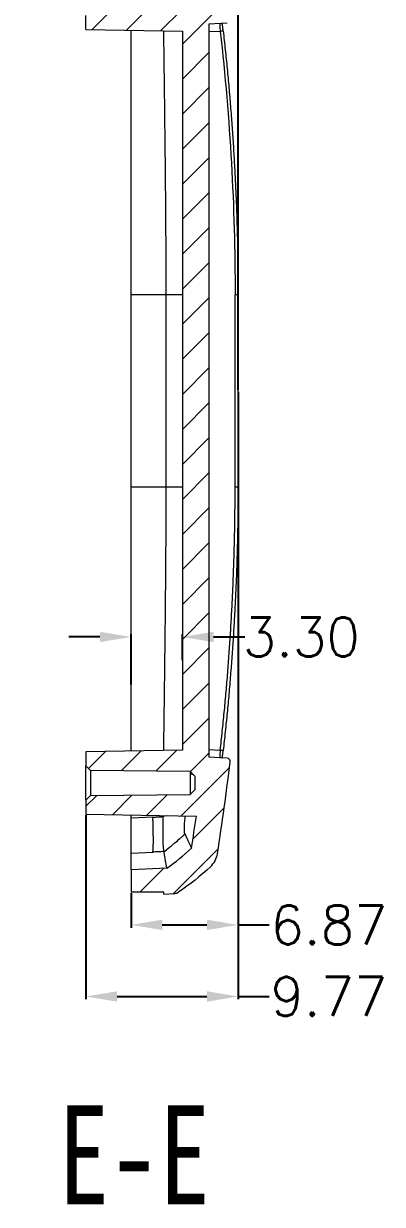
# Model space of a CAD drawing. Header units: inches. Extents: x 1127 to 2406, y 573 to 922.
# Drawn here: x 1640.1 to 1663.2, y 653.2 to 728.9 of the extents above; entities that cross this region are included whole.
import ezdxf

# ---------------------------------------------------------------- set-up
doc = ezdxf.new("R2010")
doc.units = ezdxf.units.IN
doc.styles.add('SLDTEXTSTYLE0', font='TXT', dxfattribs={"width": 0.75})
doc.styles.get("Standard").update_dxf_attribs({"font": 'txt', "bigfont": 'gbcbig.shx'})
doc.dimstyles.new('2.5', dxfattribs={"dimtxt": 2.5, "dimasz": 2, "dimexe": 0.18, "dimexo": 0.0625, "dimgap": 0.09, "dimtad": 0, "dimtih": 1, "dimtoh": 1, "dimzin": 0, "dimdsep": 46, "dimtxsty": 'Standard', "dimcen": 2, "dimadec": 0, "dimazin": 0, "dimtfac": 1, "dimtofl": 0, "dimtmove": 0, "dimatfit": 3, "dimfxl": 1, "dimtolj": 1, "dimtzin": 0, "dimarcsym": 0})

# ---------------------------------------------------------------- blocks, each defined once
blk = doc.blocks.new('*D129')
at = {"color": 0, "lineweight": -2}
for p, q in [((1642.14, 749.638), (1640.14, 749.638)), ((1644.14, 732.161), (1644.14, 749.818)), ((1653.909, 705.461), (1653.909, 749.818)), ((1655.909, 749.638), (1657.909, 749.638))]:
    blk.add_line(p, q, dxfattribs=at)
at = {"color": 0}
for points in [[(1642.14, 749.971), (1642.14, 749.304), (1644.14, 749.638)], [(1655.909, 749.971), (1655.909, 749.304), (1653.909, 749.638)]]:
    blk.add_solid(points, dxfattribs=at)
at = {"layer": 'Defpoints', "color": 0}
for p in [(1653.909, 749.638), (1644.14, 732.098), (1653.909, 705.398)]:
    blk.add_point(p, dxfattribs=at)
at = {"color": 0, "insert": (1649.025, 749.638), "char_height": 2.5, "attachment_point": 5}
blk.add_mtext('\\A1;9.77', dxfattribs=at)
blk = doc.blocks.new('*D130')
at = {"color": 0, "lineweight": -2}
for p, q in [((1647.236, 743.932), (1647.236, 746.311)), ((1649.236, 746.131), (1651.909, 746.131)), ((1653.909, 711.611), (1653.909, 746.311)), ((1653.909, 746.131), (1655.909, 746.131))]:
    blk.add_line(p, q, dxfattribs=at)
at = {"color": 0}
for points in [[(1649.236, 746.464), (1649.236, 745.798), (1647.236, 746.131)], [(1651.909, 746.464), (1651.909, 745.798), (1653.909, 746.131)]]:
    blk.add_solid(points, dxfattribs=at)
at = {"layer": 'Defpoints', "color": 0}
for p in [(1653.909, 746.131), (1647.236, 743.87), (1653.909, 711.548)]:
    blk.add_point(p, dxfattribs=at)
at = {"color": 0, "insert": (1659.749, 746.131), "char_height": 2.5, "attachment_point": 5}
blk.add_mtext('\\A1;6.67', dxfattribs=at)
blk = doc.blocks.new('*D131')
at = {"color": 0, "lineweight": -2}
for p, q in [((1645.04, 689.615), (1643.04, 689.615)), ((1647.04, 686.568), (1647.04, 689.795)), ((1650.34, 688.123), (1650.34, 689.795)), ((1652.34, 689.615), (1654.34, 689.615))]:
    blk.add_line(p, q, dxfattribs=at)
at = {"color": 0}
for points in [[(1645.04, 689.948), (1645.04, 689.281), (1647.04, 689.615)], [(1652.34, 689.948), (1652.34, 689.281), (1650.34, 689.615)]]:
    blk.add_solid(points, dxfattribs=at)
at = {"layer": 'Defpoints', "color": 0}
for p in [(1650.34, 689.615), (1650.34, 688.06), (1647.04, 686.506)]:
    blk.add_point(p, dxfattribs=at)
at = {"color": 0, "insert": (1657.971, 689.615), "char_height": 2.5, "attachment_point": 5}
blk.add_mtext('\\A1;3.30', dxfattribs=at)
blk = doc.blocks.new('*D132')
at = {"color": 0, "lineweight": -2}
for p, q in [((1653.909, 705.336), (1653.909, 666.386)), ((1644.14, 678.186), (1644.14, 666.386)), ((1646.14, 666.566), (1651.909, 666.566)), ((1653.909, 666.566), (1655.909, 666.566))]:
    blk.add_line(p, q, dxfattribs=at)
at = {"color": 0}
for points in [[(1646.14, 666.9), (1646.14, 666.233), (1644.14, 666.566)], [(1651.909, 666.9), (1651.909, 666.233), (1653.909, 666.566)]]:
    blk.add_solid(points, dxfattribs=at)
at = {"layer": 'Defpoints', "color": 0}
for p in [(1653.909, 705.398), (1644.14, 678.248), (1653.909, 666.566)]:
    blk.add_point(p, dxfattribs=at)
at = {"color": 0, "insert": (1659.749, 666.566), "char_height": 2.5, "attachment_point": 5}
blk.add_mtext('\\A1;9.77', dxfattribs=at)
blk = doc.blocks.new('*D133')
at = {"color": 0, "lineweight": -2}
for p, q in [((1647.04, 673.186), (1647.04, 670.976)), ((1653.909, 673.186), (1653.909, 670.976)), ((1649.04, 671.156), (1651.909, 671.156)), ((1653.909, 671.156), (1655.909, 671.156))]:
    blk.add_line(p, q, dxfattribs=at)
at = {"color": 0}
for points in [[(1649.04, 671.49), (1649.04, 670.823), (1647.04, 671.156)], [(1651.909, 671.49), (1651.909, 670.823), (1653.909, 671.156)]]:
    blk.add_solid(points, dxfattribs=at)
at = {"layer": 'Defpoints', "color": 0}
for p in [(1647.04, 673.248), (1653.909, 673.248), (1653.909, 671.156)]:
    blk.add_point(p, dxfattribs=at)
at = {"color": 0, "insert": (1659.749, 671.156), "char_height": 2.5, "attachment_point": 5}
blk.add_mtext('\\A1;6.87', dxfattribs=at)

msp = doc.modelspace()

# ---------------------------------------------------------------- hatches: boundary and pattern name
at = {"linetype": 'Continuous', "lineweight": 0}
h = msp.add_hatch(dxfattribs=at)
h.set_pattern_fill('ANSI31', color=4, scale=0.5, style=0)
edge = h.paths.add_edge_path(flags=0)
edge.add_line((1651.022, 680.805), (1651.14, 680.685))
edge.add_line((1651.14, 680.685), (1651.14, 679.812))
edge.add_line((1651.14, 679.812), (1650.84, 679.507))
edge.add_line((1650.84, 679.507), (1644.442, 679.451))
edge.add_line((1644.442, 679.451), (1644.14, 679.148))
edge.add_line((1644.14, 679.148), (1644.14, 678.248))
edge.add_line((1644.14, 678.248), (1651.231, 678.125))
edge.add_arc((1504.14, 699.248), 148.6, 351.02609, 351.82761, ccw=False)
edge.add_spline(control_points=[(1650.921, 676.069), (1650.425, 675.607), (1649.896, 675.182), (1649.338, 674.798)], knot_values=[0.027943, 0.027943, 0.027943, 0.027943, 0.972053, 0.972053, 0.972053, 0.972053], weights=[1, 1, 1, 1], degree=3, periodic=0)
edge.add_line((1649.338, 674.798), (1647.04, 674.678))
edge.add_line((1647.04, 674.678), (1647.04, 673.248))
edge.add_line((1647.04, 673.248), (1649.141, 673.248))
edge.add_line((1649.141, 673.248), (1649.141, 673.135))
edge.add_line((1649.141, 673.135), (1649.84, 673.172))
edge.add_arc((1649.814, 673.671), 0.5, 273, 303.60809)
edge.add_spline(control_points=[(1650.091, 673.255), (1650.095, 673.258), (1650.821, 673.741), (1651.505, 674.284), (1652.136, 674.878)], knot_values=[0.022006, 0.022006, 0.022006, 0.022006, 0.027967, 0.978033, 0.978033, 0.978033, 0.978033], weights=[1, 1, 1, 1, 1], degree=3, periodic=0)
edge.add_arc((1651.107, 675.97), 1.5, 313.269, 350.99963)
edge.add_arc((1504.14, 699.248), 150.3, 350.99965, 353.26251)
edge.add_arc((1653.203, 681.639), 0.2, 353.26251, 447)
edge.add_line((1653.213, 681.838), (1652.04, 681.9))
edge.add_line((1652.04, 681.9), (1652.04, 728.897))
edge.add_line((1652.04, 728.897), (1653.213, 728.958))
edge.add_arc((1653.203, 729.158), 0.2, 273, 366.73749)
edge.add_arc((1504.14, 711.548), 150.3, 6.73749, 8.97944)
edge.add_arc((1651.116, 734.773), 1.5, 8.97946, 19.14499)
edge.add_arc((1557.506, 702.276), 100.59, 19.14498, 20.56995)
edge.add_arc((1651.215, 737.442), 0.5, 20.56994, 87)
edge.add_line((1651.241, 737.942), (1649.085, 738.055))
edge.add_arc((1599.168, 732.281), 50.25, 4.29054, 6.59758, ccw=False)
edge.add_spline(control_points=[(1649.277, 736.04), (1649.321, 736.01), (1649.9, 735.612), (1650.446, 735.17), (1650.921, 734.728)], knot_values=[0.027032, 0.027032, 0.027032, 0.027032, 0.099579, 0.972994, 0.972994, 0.972994, 0.972994], weights=[1, 1, 1, 1, 1], degree=3, periodic=0)
edge.add_arc((1504.14, 711.548), 148.6, 8.17239, 8.97391, ccw=False)
edge.add_line((1651.231, 732.672), (1644.14, 732.548))
edge.add_line((1644.14, 732.548), (1644.14, 731.648))
edge.add_line((1644.14, 731.648), (1644.442, 731.346))
edge.add_line((1644.442, 731.346), (1650.84, 731.29))
edge.add_line((1650.84, 731.29), (1651.14, 730.985))
edge.add_line((1651.14, 730.985), (1651.14, 730.112))
edge.add_line((1651.14, 730.112), (1650.84, 729.807))
edge.add_line((1650.84, 729.807), (1644.442, 729.751))
edge.add_line((1644.442, 729.751), (1644.14, 729.448))
edge.add_line((1644.14, 729.448), (1644.14, 728.548))
edge.add_line((1644.14, 728.548), (1650.34, 728.44))
edge.add_line((1650.34, 728.44), (1650.34, 682.357))
edge.add_line((1650.34, 682.357), (1644.14, 682.248))
edge.add_line((1644.14, 682.248), (1644.14, 681.348))
edge.add_line((1644.14, 681.348), (1644.442, 681.046))
edge.add_line((1644.442, 681.046), (1650.84, 680.99))
edge.add_line((1650.84, 680.99), (1651.022, 680.805))

# ---------------------------------------------------------------- linework, layer by layer
at = {"color": 7, "linetype": 'Continuous', "lineweight": 15}
for p, q in [((1644.14, 728.548), (1644.14, 729.448)), ((1644.14, 728.548), (1650.34, 728.44)), ((1650.34, 728.44), (1650.34, 682.357)), ((1653.213, 728.958), (1652.04, 728.897)), ((1652.04, 728.897), (1652.04, 681.9)), ((1652.769, 728.436), (1652.04, 728.398)), ((1649.295, 711.548), (1647.04, 711.548)), ((1647.04, 699.248), (1647.04, 711.548)), ((1649.295, 699.248), (1649.295, 711.548)), ((1653.72, 699.248), (1653.72, 711.548)), ((1653.909, 699.247), (1653.909, 711.55)), ((1647.04, 699.248), (1649.295, 699.248)), ((1650.34, 682.357), (1644.14, 682.248)), ((1644.14, 682.248), (1644.14, 681.348)), ((1652.04, 682.399), (1652.769, 682.361)), ((1644.442, 681.046), (1644.14, 681.348)), ((1644.14, 679.148), (1644.14, 681.348)), ((1653.213, 681.838), (1652.04, 681.9)), ((1652.748, 681.872), (1652.758, 681.862)), ((1650.84, 680.99), (1644.442, 681.046)), ((1644.442, 681.046), (1644.442, 679.451)), ((1651.022, 680.805), (1650.84, 680.99)), ((1650.84, 680.99), (1650.84, 680.826)), ((1650.84, 680.826), (1650.84, 679.507)), ((1651.14, 680.685), (1651.022, 680.805)), ((1651.14, 680.685), (1651.14, 679.812)), ((1650.84, 679.507), (1651.14, 679.812)), ((1644.14, 679.148), (1644.442, 679.451)), ((1644.14, 679.148), (1644.14, 678.248)), ((1644.442, 679.451), (1650.84, 679.507)), ((1644.14, 678.248), (1651.231, 678.125)), ((1647.04, 678.002), (1647.04, 678.198)), ((1648.44, 678.066), (1647.04, 678.002)), ((1649.086, 678.097), (1649.087, 678.162)), ((1647.04, 675.763), (1648.44, 675.824)), ((1649.338, 674.798), (1647.04, 674.678)), ((1647.04, 674.678), (1647.04, 673.248)), ((1649.141, 673.248), (1647.04, 673.248)), ((1649.141, 673.135), (1649.141, 673.248)), ((1649.141, 673.135), (1649.84, 673.172))]:
    msp.add_line(p, q, dxfattribs=at)
at = {"color": 8, "linetype": 'Continuous', "lineweight": 15}
msp.add_line((1649.367, 678.157), (1649.086, 678.097), dxfattribs=at)
at = {"color": 7, "linetype": 'Continuous', "lineweight": 15, "flags": 128}
msp.add_lwpolyline([(1652.769, 682.361), (1652.808, 682.356), (1652.846, 682.352), (1652.88, 682.348), (1652.909, 682.345), (1652.932, 682.342), (1652.948, 682.34), (1652.956, 682.339), (1652.956, 682.338)], dxfattribs=at)
at = {"color": 7, "linetype": 'Continuous', "lineweight": 15}
for centre, radius, start, end in [((1504.14, 699.248), 150.3, 350.99965, 353.26251), ((1653.203, 681.639), 0.2, 353.26251, 87), ((1504.14, 699.248), 148.6, 351.02609, 351.82761), ((1651.107, 675.97), 1.5, 313.269, 350.99963), ((1649.814, 673.671), 0.5, 273, 303.60809)]:
    msp.add_arc(centre, radius, start, end, dxfattribs=at)
for points, knots in [([(1647.04, 711.548), (1647.04, 713.337), (1647.04, 716.915), (1647.04, 722.276), (1647.04, 726.138), (1647.04, 728.207), (1647.04, 728.498)], [0, 0, 0, 0, 0.316129, 0.632259, 0.948388, 1, 1, 1, 1]), ([(1649.295, 711.548), (1649.295, 711.737), (1649.295, 712.118), (1649.294, 712.695), (1649.293, 713.283), (1649.291, 713.882), (1649.288, 714.492), (1649.285, 715.09), (1649.28, 715.904), (1649.273, 716.962), (1649.263, 718.116), (1649.253, 719.143), (1649.244, 720.025), (1649.234, 720.94), (1649.224, 721.836), (1649.214, 722.665), (1649.205, 723.443), (1649.195, 724.238), (1649.184, 725.116), (1649.172, 726.074), (1649.158, 727.1), (1649.148, 727.905), (1649.142, 728.363), (1649.14, 728.461)], [0, 0, 0, 0, 0.033411, 0.067476, 0.102194, 0.137565, 0.17359, 0.210268, 0.243451, 0.317823, 0.397709, 0.447878, 0.500001, 0.554078, 0.610108, 0.65894, 0.701147, 0.748212, 0.800134, 0.856914, 0.918552, 0.98249, 1, 1, 1, 1]), ([(1652.758, 728.935), (1652.743, 728.934), (1652.735, 728.88), (1652.739, 728.695), (1652.751, 728.566), (1652.769, 728.436)], [0, 0, 0, 0, 0.5, 0.5, 1, 1, 1, 1]), ([(1652.956, 728.458), (1652.961, 728.459), (1652.946, 728.457), (1652.872, 728.448), (1652.817, 728.441), (1652.769, 728.436)], [0, 0, 0, 0, 0.5, 0.5, 1, 1, 1, 1]), ([(1652.956, 728.452), (1652.951, 728.504), (1652.94, 728.603), (1652.927, 728.732), (1652.916, 728.828), (1652.905, 728.891), (1652.889, 728.908), (1652.881, 728.916)], [0, 0, 0, 0, 0.244088, 0.466193, 0.665919, 0.844149, 1, 1, 1, 1]), ([(1652.956, 728.458), (1653, 728.057), (1653.089, 727.254), (1653.21, 726.048), (1653.322, 724.842), (1653.424, 723.635), (1653.517, 722.427), (1653.599, 721.219), (1653.672, 720.01), (1653.735, 718.801), (1653.789, 717.592), (1653.832, 716.383), (1653.866, 715.174), (1653.891, 713.965), (1653.906, 712.757), (1653.907, 711.951), (1653.908, 711.548)], [0, 0, 0, 0, 0.071506, 0.143009, 0.214507, 0.285997, 0.357479, 0.428948, 0.500403, 0.571842, 0.643262, 0.714661, 0.786036, 0.857386, 0.928708, 1, 1, 1, 1]), ([(1647.04, 682.299), (1647.04, 682.632), (1647.04, 684.729), (1647.04, 688.605), (1647.04, 693.924), (1647.04, 697.474), (1647.04, 699.248)], [0, 0, 0, 0, 0.059105, 0.372737, 0.686368, 1, 1, 1, 1]), ([(1649.14, 682.336), (1649.141, 682.395), (1649.146, 682.812), (1649.156, 683.589), (1649.17, 684.639), (1649.183, 685.614), (1649.193, 686.463), (1649.202, 687.17), (1649.211, 687.821), (1649.219, 688.546), (1649.23, 689.44), (1649.241, 690.444), (1649.251, 691.456), (1649.261, 692.436), (1649.27, 693.504), (1649.282, 695.044), (1649.293, 696.994), (1649.295, 698.517), (1649.295, 699.248)], [0, 0, 0, 0, 0.010553, 0.074184, 0.13827, 0.197089, 0.247394, 0.289187, 0.322467, 0.362977, 0.417976, 0.481043, 0.540911, 0.59758, 0.654668, 0.730211, 0.870483, 1, 1, 1, 1]), ([(1652.769, 682.361), (1652.813, 682.762), (1652.902, 683.563), (1653.023, 684.767), (1653.134, 685.97), (1653.236, 687.175), (1653.328, 688.38), (1653.411, 689.585), (1653.484, 690.791), (1653.547, 691.998), (1653.6, 693.205), (1653.644, 694.412), (1653.678, 695.621), (1653.702, 696.829), (1653.717, 698.039), (1653.719, 698.845), (1653.72, 699.248)], [0, 0, 0, 0, 0.071488, 0.142949, 0.214387, 0.285806, 0.357211, 0.428607, 0.499999, 0.57139, 0.642786, 0.714192, 0.785612, 0.85705, 0.928511, 1, 1, 1, 1]), ([(1653.908, 699.248), (1653.907, 698.845), (1653.906, 698.039), (1653.891, 696.83), (1653.866, 695.62), (1653.832, 694.411), (1653.789, 693.202), (1653.735, 691.993), (1653.672, 690.784), (1653.599, 689.576), (1653.516, 688.368), (1653.424, 687.161), (1653.322, 685.954), (1653.21, 684.748), (1653.089, 683.543), (1653, 682.74), (1652.956, 682.338)], [0, 0, 0, 0, 0.071358, 0.142727, 0.214106, 0.285496, 0.356897, 0.428309, 0.499732, 0.571165, 0.64261, 0.714066, 0.785533, 0.857011, 0.9285, 1, 1, 1, 1]), ([(1652.876, 681.87), (1652.879, 681.871), (1652.892, 681.878), (1652.903, 681.922), (1652.918, 682.011), (1652.934, 682.156), (1652.949, 682.279), (1652.956, 682.345)], [0, 0, 0, 0, 0.0552264, 0.2284476, 0.4413561, 0.6976744, 1, 1, 1, 1]), ([(1651.022, 680.805), (1651.02, 680.805), (1651.018, 680.805), (1651.001, 680.807), (1650.969, 680.811), (1650.916, 680.817), (1650.866, 680.823), (1650.84, 680.826)], [0, 0, 0, 0, 0.148684, 0.298432, 0.456898, 0.714585, 1, 1, 1, 1]), ([(1647.04, 675.763), (1647.04, 675.774), (1647.04, 675.797), (1647.04, 675.844), (1647.04, 675.9), (1647.04, 675.965), (1647.04, 676.078), (1647.04, 676.259), (1647.04, 676.536), (1647.04, 676.857), (1647.04, 677.175), (1647.04, 677.47), (1647.04, 677.732), (1647.04, 677.912), (1647.04, 678.002)], [0, 0, 0, 0, 0.050239, 0.100174, 0.150002, 0.199925, 0.25014, 0.374963, 0.499914, 0.624686, 0.749702, 0.833256, 0.916379, 1, 1, 1, 1]), ([(1648.44, 678.066), (1648.493, 678.068), (1648.601, 678.072), (1648.763, 678.078), (1648.925, 678.087), (1649.032, 678.094), (1649.086, 678.097)], [0, 0, 0, 0, 0.250007, 0.500013, 0.749991, 1, 1, 1, 1]), ([(1648.44, 675.823), (1648.441, 675.834), (1648.445, 675.855), (1648.45, 675.899), (1648.455, 675.95), (1648.459, 676.009), (1648.463, 676.076), (1648.466, 676.151), (1648.468, 676.231), (1648.47, 676.318), (1648.471, 676.409), (1648.472, 676.505), (1648.472, 676.633), (1648.471, 676.802), (1648.469, 677.021), (1648.464, 677.261), (1648.458, 677.518), (1648.45, 677.787), (1648.443, 677.973), (1648.44, 678.066)], [0, 0, 0, 0, 0.0470479, 0.0940796, 0.1409901, 0.1876755, 0.2340334, 0.2799648, 0.3253745, 0.3701729, 0.414276, 0.4576066, 0.5000945, 0.578606, 0.6597491, 0.7430384, 0.8279193, 0.9137853, 1, 1, 1, 1]), ([(1649.086, 678.097), (1649.086, 678.066), (1649.084, 677.994), (1649.083, 677.839), (1649.077, 677.51), (1649.071, 677.098), (1649.074, 676.686), (1649.082, 676.413), (1649.096, 676.214), (1649.108, 676.083), (1649.123, 675.984), (1649.138, 675.908), (1649.149, 675.874), (1649.154, 675.856)], [0, 0, 0, 0, 0.029027, 0.065735, 0.144372, 0.339822, 0.475051, 0.610794, 0.697858, 0.786946, 0.853991, 0.925493, 1, 1, 1, 1]), ([(1650.496, 676.978), (1650.493, 676.985), (1650.484, 677.005), (1650.473, 677.065), (1650.464, 677.173), (1650.463, 677.307), (1650.467, 677.443), (1650.473, 677.561), (1650.482, 677.701), (1650.496, 677.865), (1650.511, 678.017), (1650.522, 678.109), (1650.525, 678.137)], [0, 0, 0, 0, 0.068166, 0.183151, 0.323151, 0.476891, 0.5619, 0.646435, 0.731418, 0.841921, 0.953031, 1, 1, 1, 1]), ([(1649.156, 675.85), (1649.256, 675.928), (1649.435, 676.068), (1649.665, 676.256), (1649.907, 676.458), (1650.125, 676.646), (1650.339, 676.835), (1650.444, 676.93), (1650.497, 676.978)], [0, 0, 0, 0, 0.213373, 0.381036, 0.504242, 0.750357, 0.874843, 1, 1, 1, 1]), ([(1650.497, 676.978), (1650.517, 676.934), (1650.559, 676.847), (1650.615, 676.729), (1650.667, 676.62), (1650.713, 676.522), (1650.754, 676.434), (1650.791, 676.356), (1650.822, 676.287), (1650.849, 676.228), (1650.872, 676.179), (1650.89, 676.139), (1650.904, 676.108), (1650.914, 676.086), (1650.92, 676.072), (1650.92, 676.07), (1650.921, 676.069)], [0, 0, 0, 0, 0.075393, 0.15016, 0.224334, 0.297941, 0.37098, 0.443431, 0.515278, 0.586504, 0.657093, 0.727031, 0.796303, 0.864897, 0.9328, 1, 1, 1, 1]), ([(1647.04, 674.678), (1647.04, 674.679), (1647.04, 674.68), (1647.04, 674.695), (1647.04, 674.719), (1647.04, 674.753), (1647.04, 674.797), (1647.04, 674.85), (1647.04, 674.912), (1647.04, 674.985), (1647.04, 675.067), (1647.04, 675.158), (1647.04, 675.26), (1647.04, 675.371), (1647.04, 675.491), (1647.04, 675.621), (1647.04, 675.715), (1647.04, 675.763)], [0, 0, 0, 0, 0.066834, 0.133596, 0.200298, 0.26695, 0.333563, 0.400149, 0.466718, 0.533282, 0.599851, 0.666437, 0.73305, 0.799702, 0.866404, 0.933166, 1, 1, 1, 1]), ([(1649.154, 675.856), (1649.095, 675.853), (1648.976, 675.848), (1648.797, 675.84), (1648.618, 675.832), (1648.499, 675.826), (1648.44, 675.824)], [0, 0, 0, 0, 0.2477229, 0.5000115, 0.7522421, 1, 1, 1, 1]), ([(1649.338, 674.798), (1649.338, 674.799), (1649.337, 674.8), (1649.334, 674.814), (1649.33, 674.836), (1649.324, 674.867), (1649.313, 674.92), (1649.296, 675.007), (1649.273, 675.136), (1649.248, 675.284), (1649.221, 675.444), (1649.191, 675.63), (1649.168, 675.776), (1649.156, 675.85)], [0, 0, 0, 0, 0.063644, 0.127912, 0.192803, 0.258319, 0.324459, 0.450259, 0.580803, 0.681201, 0.784532, 0.890798, 1, 1, 1, 1])]:
    msp.add_open_spline(points, degree=3, knots=knots, dxfattribs=at)
for points in [[(1652.769, 728.436), (1653.402, 722.831), (1653.72, 717.189), (1653.72, 711.548)], [(1649.338, 674.798), (1649.896, 675.182), (1650.425, 675.607), (1650.921, 676.069)], [(1649.154, 675.856), (1649.155, 675.854), (1649.156, 675.852), (1649.156, 675.85)], [(1652.136, 674.878), (1651.501, 674.28), (1650.817, 673.737), (1650.091, 673.255)]]:
    msp.add_open_spline(points, degree=3, dxfattribs=at)
at = {"color": 8, "linetype": 'Continuous', "lineweight": 15}
for points, knots in [([(1650.34, 711.548), (1650.321, 711.548), (1649.999, 711.548), (1649.637, 711.548), (1649.295, 711.548)], [0, 0, 0, 0, 0.058218, 1, 1, 1, 1]), ([(1653.908, 711.548), (1653.909, 711.548), (1653.909, 711.548), (1653.901, 711.548), (1653.886, 711.548), (1653.862, 711.548), (1653.833, 711.548), (1653.798, 711.548), (1653.76, 711.548), (1653.733, 711.548), (1653.72, 711.548)], [0, 0, 0, 0, 0.0656693, 0.1991451, 0.3326209, 0.4660967, 0.5995725, 0.7330484, 0.8665242, 1, 1, 1, 1]), ([(1649.295, 699.248), (1649.637, 699.248), (1649.999, 699.248), (1650.321, 699.248), (1650.34, 699.248)], [0, 0, 0, 0, 0.941782, 1, 1, 1, 1]), ([(1653.72, 699.248), (1653.733, 699.248), (1653.76, 699.248), (1653.798, 699.248), (1653.833, 699.248), (1653.862, 699.248), (1653.886, 699.248), (1653.901, 699.248), (1653.909, 699.248), (1653.909, 699.248), (1653.908, 699.248)], [0, 0, 0, 0, 0.133476, 0.266952, 0.400427, 0.533903, 0.667379, 0.800855, 0.934331, 1, 1, 1, 1]), ([(1652.769, 682.361), (1652.764, 682.327), (1652.756, 682.259), (1652.743, 682.135), (1652.735, 681.999), (1652.739, 681.911), (1652.745, 681.876), (1652.748, 681.872), (1652.748, 681.872)], [0, 0, 0, 0, 0.1511411, 0.2968186, 0.5707063, 0.8495661, 0.9937195, 1, 1, 1, 1])]:
    msp.add_open_spline(points, degree=3, knots=knots, dxfattribs=at)

# ---------------------------------------------------------------- texts
at = {"color": 7, "linetype": 'Continuous', "insert": (1642.382, 659.588), "char_height": 6.35, "attachment_point": 1, "style": 'SLDTEXTSTYLE0'}
msp.add_mtext('E-E', dxfattribs=at)

# ---------------------------------------------------------------- dimensions: what is measured, and where the dimension line sits
for base, p1, p2, picture, middle in [((1653.909, 749.638), (1644.14, 732.098), (1653.909, 705.398), '*D129', (1649.025, 749.638)), ((1653.909, 746.131), (1647.236, 743.87), (1653.909, 711.548), '*D130', (1659.749, 746.131)), ((1650.34, 689.615), (1647.04, 686.506), (1650.34, 688.06), '*D131', (1657.971, 689.615)), ((1653.909, 671.156), (1647.04, 673.248), (1653.909, 673.248), '*D133', (1659.749, 671.156))]:
    dim = msp.add_linear_dim(base=base, p1=p1, p2=p2, dimstyle='2.5')
    dim.commit()
    dim.dimension.update_dxf_attribs({"geometry": picture, "text_midpoint": middle})
dim = msp.add_linear_dim(base=(1653.909, 666.566), p1=(1644.14, 678.248), p2=(1653.909, 705.398), dimstyle='2.5')
dim.commit()
dim.dimension.update_dxf_attribs({"geometry": '*D132', "text_midpoint": (1659.749, 666.566), "dimtype": 160})

doc.saveas('drawing.dxf')
